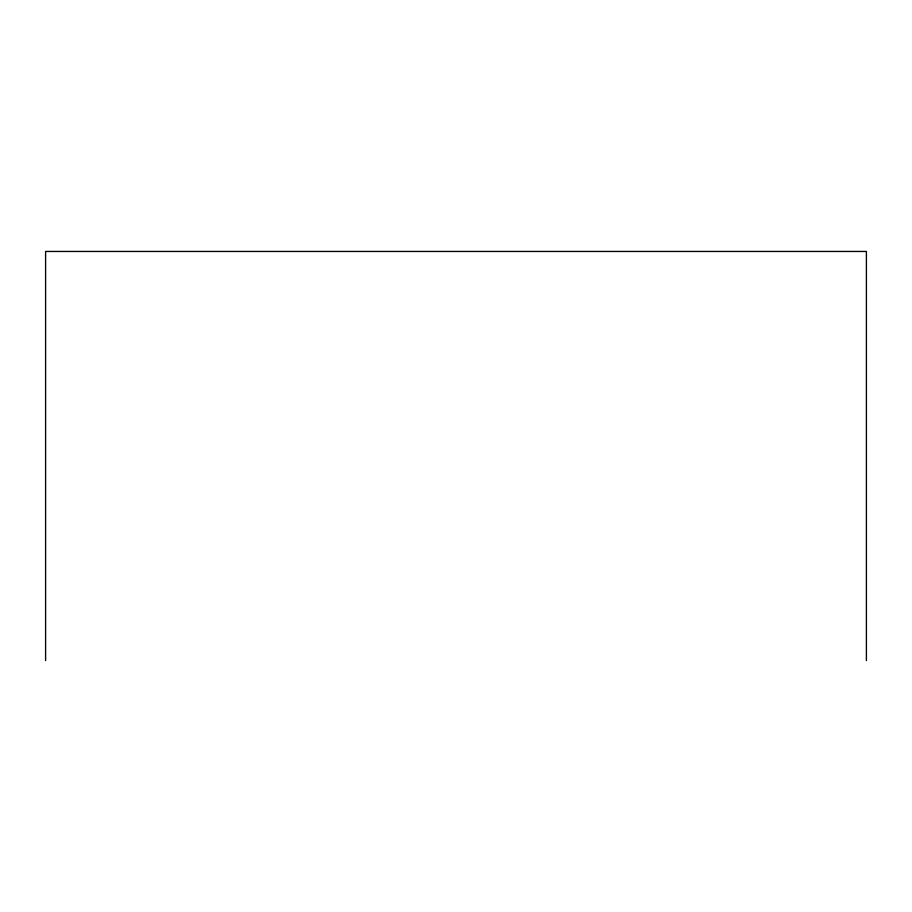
<?xml version="1.0" encoding="UTF-8"?>
<svg xmlns="http://www.w3.org/2000/svg" width="912" height="912" viewBox="0 0 912 912"><rect width="100%" height="100%" fill="white"/><g stroke="black" fill="none" stroke-linecap="round" stroke-linejoin="round"><path stroke-width="1.37" d="M866.4 660.55L866.4 251.45L45.6 251.45L45.6 660.55"/></g></svg>
